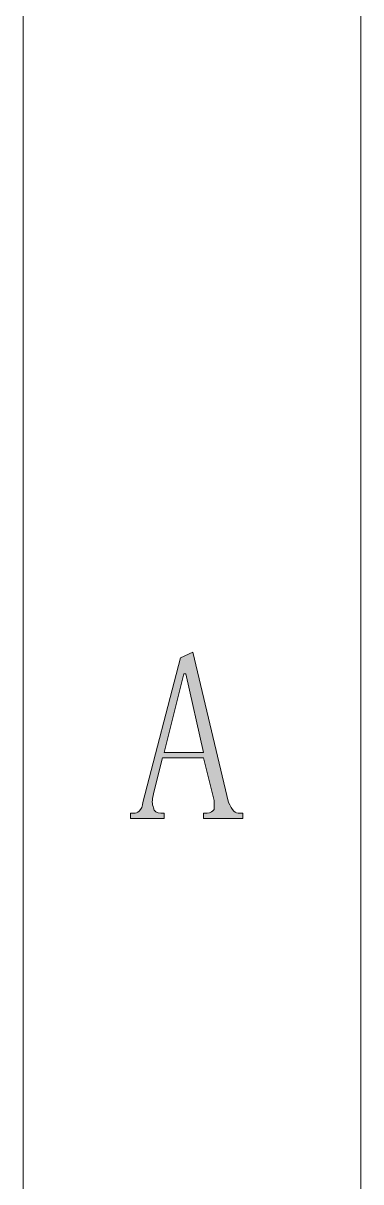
# Model space of a CAD drawing. Header units: millimetres. Extents: x 0 to 297, y 0 to 208.
# Drawn here: x 0.16 to 3.78, y 182.87 to 195.3 of the extents above; entities that cross this region are included whole.
import ezdxf

# ---------------------------------------------------------------- set-up
doc = ezdxf.new("R2010")
doc.units = ezdxf.units.MM

msp = doc.modelspace()

# ---------------------------------------------------------------- hatches: boundary and pattern name
h = msp.add_hatch(color=7)
edge = h.paths.add_edge_path(flags=0)
edge.add_spline(control_points=[(2.098322, 187.419138), (2.098322, 187.419138), (1.657703, 187.419138), (1.657703, 187.419138), (1.657703, 187.419138), (1.561747, 187.036021), (1.561747, 187.036021), (1.542697, 186.959468), (1.542697, 186.921015), (1.561747, 186.882563), (1.561747, 186.844463), (1.6002, 186.82506), (1.6383, 186.82506), (1.6383, 186.82506), (1.676753, 186.82506), (1.676753, 186.82506), (1.676753, 186.82506), (1.676753, 186.767557), (1.676753, 186.767557), (1.676753, 186.767557), (1.312686, 186.767557), (1.312686, 186.767557), (1.312686, 186.767557), (1.312686, 186.82506), (1.312686, 186.82506), (1.312686, 186.82506), (1.351139, 186.82506), (1.351139, 186.82506), (1.370189, 186.82506), (1.389239, 186.82506), (1.408289, 186.844463), (1.427692, 186.863513), (1.446742, 186.901965), (1.446742, 186.940065), (1.446742, 186.940065), (1.849261, 188.49264), (1.849261, 188.49264), (1.849261, 188.49264), (1.983317, 188.550143), (1.983317, 188.550143), (1.983317, 188.550143), (2.366786, 186.940065), (2.366786, 186.940065), (2.385836, 186.901965), (2.405239, 186.863513), (2.424289, 186.844463), (2.443339, 186.82506), (2.462389, 186.82506), (2.481792, 186.82506), (2.481792, 186.82506), (2.519892, 186.82506), (2.519892, 186.82506), (2.519892, 186.82506), (2.519892, 186.767557), (2.519892, 186.767557), (2.519892, 186.767557), (2.098322, 186.767557), (2.098322, 186.767557), (2.098322, 186.767557), (2.098322, 186.82506), (2.098322, 186.82506), (2.098322, 186.82506), (2.136775, 186.82506), (2.136775, 186.82506), (2.175228, 186.82506), (2.194278, 186.844463), (2.213328, 186.863513), (2.213328, 186.882563), (2.213328, 186.921015), (2.213328, 186.959468), (2.213328, 186.959468), (2.098322, 187.419138), (2.098322, 187.419138), (2.098322, 187.419138), (2.098322, 187.419138), (2.098322, 187.419138)], knot_values=[0, 0, 0, 0, 1, 1, 1, 2, 2, 2, 3, 3, 3, 4, 4, 4, 5, 5, 5, 6, 6, 6, 7, 7, 7, 8, 8, 8, 9, 9, 9, 10, 10, 10, 11, 11, 11, 12, 12, 12, 13, 13, 13, 14, 14, 14, 15, 15, 15, 16, 16, 16, 17, 17, 17, 18, 18, 18, 19, 19, 19, 20, 20, 20, 21, 21, 21, 22, 22, 22, 23, 23, 23, 24, 24, 24, 25, 25, 25, 25], degree=3, periodic=1)
edge = h.paths.add_edge_path(flags=0)
edge.add_spline(control_points=[(1.906764, 188.320132), (1.906764, 188.320132), (1.887714, 188.320132), (1.887714, 188.320132), (1.887714, 188.320132), (1.676753, 187.47664), (1.676753, 187.47664), (1.676753, 187.47664), (2.098322, 187.47664), (2.098322, 187.47664), (2.098322, 187.47664), (1.906764, 188.320132), (1.906764, 188.320132), (1.906764, 188.320132), (1.906764, 188.320132), (1.906764, 188.320132)], knot_values=[0, 0, 0, 0, 1, 1, 1, 2, 2, 2, 3, 3, 3, 4, 4, 4, 5, 5, 5, 5], degree=3, periodic=1)

# ---------------------------------------------------------------- linework, layer by layer
at = {"color": 7, "lineweight": 15}
for points in [[(0.162631, 207.734551), (0.162631, 0.115304)], [(3.784953, 204.112229), (3.784953, 3.737626)]]:
    msp.add_lwpolyline(points, dxfattribs=at)
at = {"color": 7, "lineweight": 0}
for points, knots in [([(2.098322, 187.419138), (2.098322, 187.419138), (1.657703, 187.419138), (1.657703, 187.419138), (1.657703, 187.419138), (1.561747, 187.036021), (1.561747, 187.036021), (1.542697, 186.959468), (1.542697, 186.921015), (1.561747, 186.882563), (1.561747, 186.844463), (1.6002, 186.82506), (1.6383, 186.82506), (1.6383, 186.82506), (1.676753, 186.82506), (1.676753, 186.82506), (1.676753, 186.82506), (1.676753, 186.767557), (1.676753, 186.767557), (1.676753, 186.767557), (1.312686, 186.767557), (1.312686, 186.767557), (1.312686, 186.767557), (1.312686, 186.82506), (1.312686, 186.82506), (1.312686, 186.82506), (1.351139, 186.82506), (1.351139, 186.82506), (1.370189, 186.82506), (1.389239, 186.82506), (1.408289, 186.844463), (1.427692, 186.863513), (1.446742, 186.901965), (1.446742, 186.940065), (1.446742, 186.940065), (1.849261, 188.49264), (1.849261, 188.49264), (1.849261, 188.49264), (1.983317, 188.550143), (1.983317, 188.550143), (1.983317, 188.550143), (2.366786, 186.940065), (2.366786, 186.940065), (2.385836, 186.901965), (2.405239, 186.863513), (2.424289, 186.844463), (2.443339, 186.82506), (2.462389, 186.82506), (2.481792, 186.82506), (2.481792, 186.82506), (2.519892, 186.82506), (2.519892, 186.82506), (2.519892, 186.82506), (2.519892, 186.767557), (2.519892, 186.767557), (2.519892, 186.767557), (2.098322, 186.767557), (2.098322, 186.767557), (2.098322, 186.767557), (2.098322, 186.82506), (2.098322, 186.82506), (2.098322, 186.82506), (2.136775, 186.82506), (2.136775, 186.82506), (2.175228, 186.82506), (2.194278, 186.844463), (2.213328, 186.863513), (2.213328, 186.882563), (2.213328, 186.921015), (2.213328, 186.959468), (2.213328, 186.959468), (2.098322, 187.419138), (2.098322, 187.419138), (2.098322, 187.419138), (2.098322, 187.419138), (2.098322, 187.419138)], [0, 0, 0, 0, 1, 1, 1, 2, 2, 2, 3, 3, 3, 4, 4, 4, 5, 5, 5, 6, 6, 6, 7, 7, 7, 8, 8, 8, 9, 9, 9, 10, 10, 10, 11, 11, 11, 12, 12, 12, 13, 13, 13, 14, 14, 14, 15, 15, 15, 16, 16, 16, 17, 17, 17, 18, 18, 18, 19, 19, 19, 20, 20, 20, 21, 21, 21, 22, 22, 22, 23, 23, 23, 24, 24, 24, 25, 25, 25, 25]), ([(1.906764, 188.320132), (1.906764, 188.320132), (1.887714, 188.320132), (1.887714, 188.320132), (1.887714, 188.320132), (1.676753, 187.47664), (1.676753, 187.47664), (1.676753, 187.47664), (2.098322, 187.47664), (2.098322, 187.47664), (2.098322, 187.47664), (1.906764, 188.320132), (1.906764, 188.320132), (1.906764, 188.320132), (1.906764, 188.320132), (1.906764, 188.320132)], [0, 0, 0, 0, 1, 1, 1, 2, 2, 2, 3, 3, 3, 4, 4, 4, 5, 5, 5, 5])]:
    msp.add_open_spline(points, degree=3, knots=knots, dxfattribs=at)

doc.saveas('drawing.dxf')
